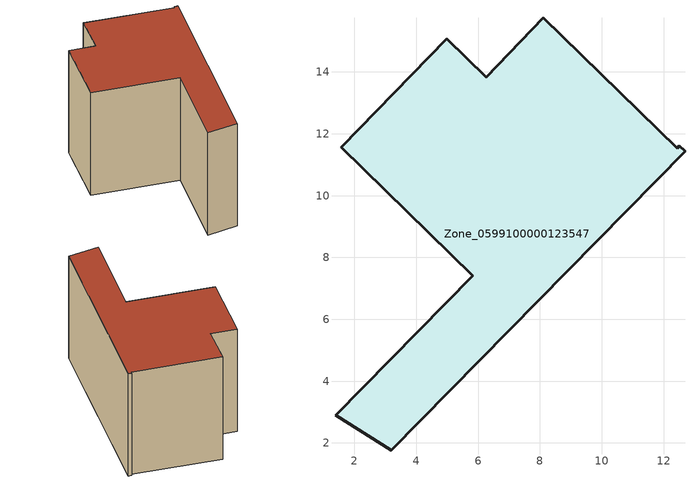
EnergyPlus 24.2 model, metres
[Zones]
Zone_0599100000123547
 floor ground (C_G): 5.83,7.42 1.58,11.56 4.98,15.08 6.26,13.83 8.1,15.76 12.44,11.53 12.51,11.62 12.69,11.44 3.19,1.76 1.39,2.9 z0
 wall outside (C_F): 1.58,11.56 5.83,7.42 1.39,2.9 3.19,1.76 12.69,11.44 12.51,11.62 12.44,11.53 8.1,15.76 6.26,13.83 4.98,15.08 1.58,11.56 z0:7.95
 roof outside (C_R): 5.83,7.42 1.39,2.9 3.19,1.76 12.69,11.44 12.51,11.62 12.44,11.53 8.1,15.76 6.26,13.83 4.98,15.08 1.58,11.56 z7.95
[BUILDING]
Pand.0599100000123547: North Axis=0; Terrain=City; Loads Convergence Tolerance Value=0.04; Temperature Convergence Tolerance Value=0.4; Solar Distribution=FullExterior; Maximum Number of Warmup Days=25; Minimum Number of Warmup Days=1
[Site:Location]
Rotterdam.The.Hague.AP_ZH_NLD Design_Conditions: Latitude=51.96; Longitude=4.45; Time Zone=1; Elevation=-4.5
[SITE:GROUNDTEMPERATURE:BUILDINGSURFACE]
18, 18, 18, 18, 18, 18, 18, 18, 18, 18, 18, 18
[MATERIAL] Thermal Absorptance=0.9; Solar Absorptance=0.7; Visible Absorptance=0.7
Name | Roughness | Thickness | Conductivity | Density | Specific Heat
G.TC.1946 | MediumSmooth | 0.15 | 1 | 540 | 1210
F.TC.1946 | Rough | 0.3 | 0.857143 | 1920 | 840
R.TC.1946 | MediumRough | 0.2 | 0.909091 | 1500 | 1000
[CONSTRUCTION]
C_G: G.TC.1946
C_F: F.TC.1946
C_R: R.TC.1946
[ZONE]
Zone_0599100000123547: Type=1; Multiplier=1; Ceiling Height=Autocalculate; Volume=Autocalculate; Floor Area=autocalculate; Part of Total Floor Area=Yes
[ZONEINFILTRATION:DESIGNFLOWRATE]
Infil_Zone_0599100000123547: Zone or ZoneList or Space or SpaceList=Zone_0599100000123547; Schedule=AlwaysOn; Design Flow Rate Calculation Method=Flow/Area; Flow Rate per Floor Area=0.003; Constant Term Coefficient=1; Temperature Term Coefficient=0; Velocity Term Coefficient=0; Velocity Squared Term Coefficient=0
[HVACTEMPLATE:ZONE:IDEALLOADSAIRSYSTEM]
Zone_0599100000123547: Maximum Heating Supply Air Temperature=50; Minimum Cooling Supply Air Temperature=13; Maximum Heating Supply Air Humidity Ratio=0.0156; Minimum Cooling Supply Air Humidity Ratio=0.0077; Heating Limit=NoLimit; Cooling Limit=NoLimit; Dehumidification Control Type=ConstantSensibleHeatRatio; Cooling Sensible Heat Ratio=0.7; Dehumidification Setpoint=60; Humidification Control Type=None; Humidification Setpoint=30; Outdoor Air Method=None; Outdoor Air Flow Rate per Person=0.00944; Outdoor Air Flow Rate per Zone Floor Area=0; Outdoor Air Flow Rate per Zone=0; Demand Controlled Ventilation Type=None; Outdoor Air Economizer Type=NoEconomizer; Heat Recovery Type=None; Sensible Heat Recovery Effectiveness=0.7; Latent Heat Recovery Effectiveness=0.65
[ZONECONTROL:THERMOSTAT]
ThermostatControl_Zone_0599100000123547: Zone or ZoneList=Zone_0599100000123547; Control Type Schedule=DualSetpointControlType; Control 1=Thermostat_Zone_0599100000123547; Temperature Difference Between Cutout And Setpoint=0
[THERMOSTATSETPOINT:DUALSETPOINT]
Thermostat_Zone_0599100000123547: Heating Setpoint Temperature Schedule=HeatingSetpoint_Zone_0599100000123547; Cooling Setpoint Temperature Schedule=CoolingSetpoint_Zone_0599100000123547
[SCHEDULE:COMPACT]
HeatingSetpoint_Zone_0599100000123547: Through: 12/31, For: AllDays, Until: 24:00, 21
CoolingSetpoint_Zone_0599100000123547: Through: 12/31, For: AllDays, Until: 24:00, 24
DualSetpointControlType: Through: 12/31, For: AllDays, Until: 24:00, 4
AlwaysOn: Through: 12/31, For: AllDays, Until: 24:00, 1
